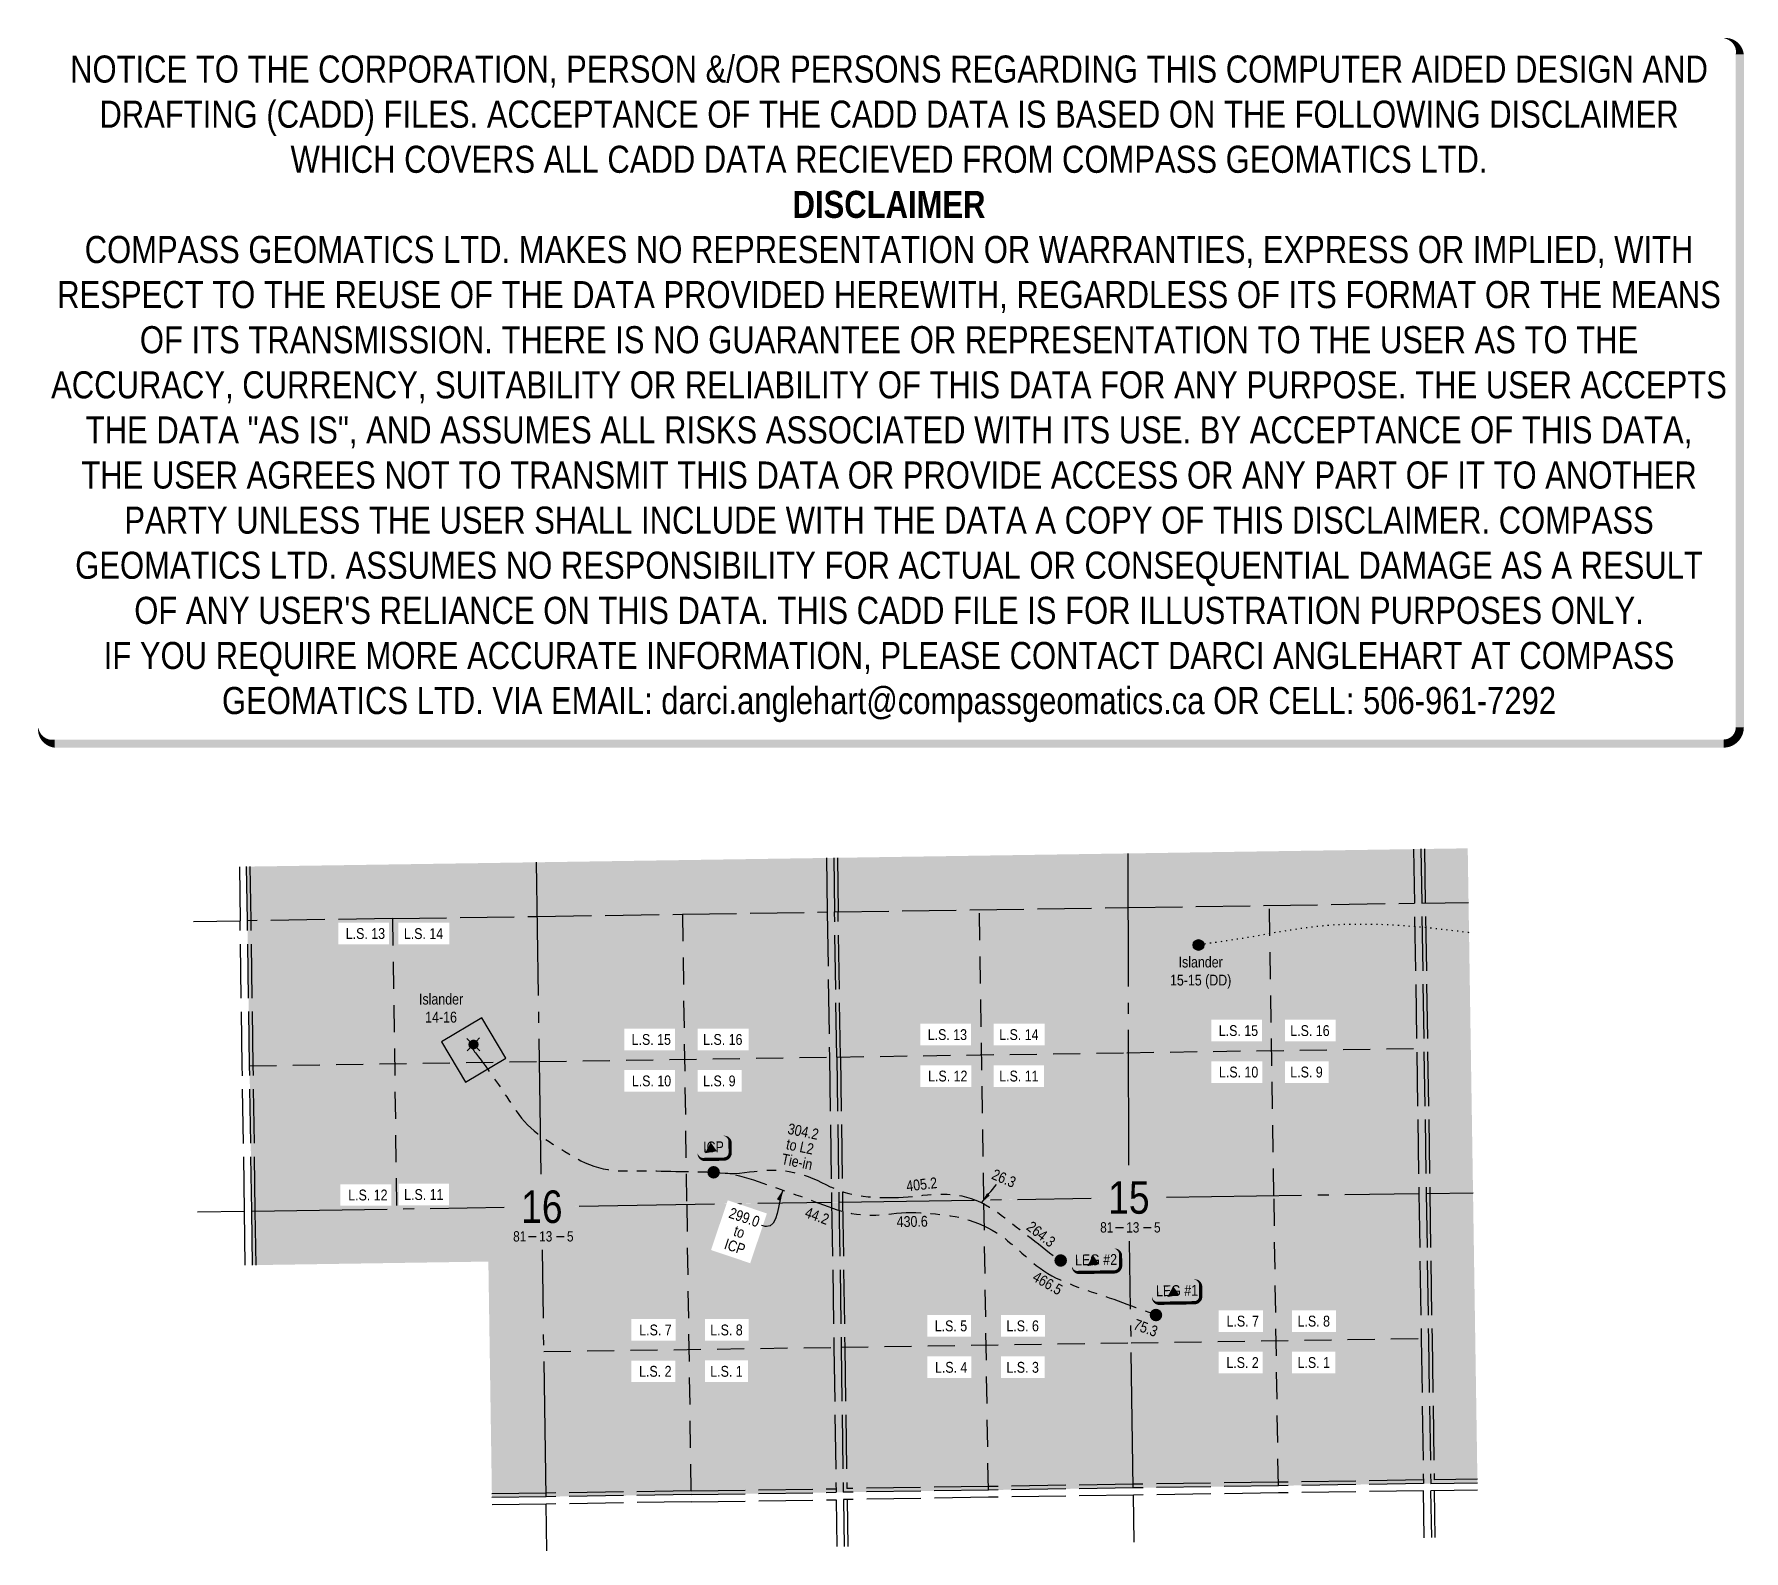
# Model space of a CAD drawing. Extents: x 568521 to 570100, y 6207375 to 6208776.
import ezdxf
from ezdxf.enums import TextEntityAlignment as Align

# ---------------------------------------------------------------- set-up
doc = ezdxf.new("R2010")
doc.units = 0
doc.header["$LTSCALE"] = 5
for name, pattern in [('foc-ACCESSROAD', [3.75, 2.5, -1.25]), ('foc-DOT', [1, 0.2, -0.8]), ('foc-DRILLPATH', [14.75, 6, -1.75, 1.75, -1.75, 1.75, -1.75]), ('foc-LSD', [8, 5, -3]), ('foc-QUARTERLINE', [33, 25, -3, 2, -3]), ('foc-UNSURVEYED', [12.5, 10, -2.5])]:
    doc.linetypes.add(name, pattern=pattern)
for name, color, linetype in [('10', 1, 'Continuous'), ('9', 3, 'Continuous'), ('ABADATA-DRILL', 8, 'foc-DOT'), ('ABADATA-DRILL-T', 8, 'Continuous'), ('C-AR', 13, 'foc-ACCESSROAD'), ('CG-NOTES', 7, 'Continuous'), ('L-BD', 7, 'Continuous'), ('L-MON', 1, 'Continuous'), ('L-QSEC', 8, 'foc-QUARTERLINE'), ('L-SECLBL', 7, 'Continuous'), ('L-SECTION-LSD', 7, 'foc-LSD'), ('L-USEC', 7, 'foc-UNSURVEYED'), ('P-BUFFER-H 30m', 51, 'Continuous'), ('P-PDRILLPATH', 12, 'foc-DRILLPATH'), ('P-PROPOSED', 10, 'Continuous'), ('P-PROPOSED-H', 21, 'Continuous')]:
    doc.layers.add(name, color=color, linetype=linetype)
doc.layers.add('DISCLAIMER', color=7, linetype='Continuous', plot=False)
doc.styles.add('100L', font='ARIALN.TTF', dxfattribs={"height": 11})
doc.styles.add('80', font='ARIALN.TTF', dxfattribs={"height": 10})
doc.styles.add('80CG', font='ARIALN.TTF', dxfattribs={"height": 10})
doc.styles.add('80L', font='ARIALN.TTF', dxfattribs={"height": 10})
doc.styles.add('SIMPLEX', font='ARIALN.TTF')
doc.dimstyles.new('Compass 5 000', dxfattribs={"dimscale": 5, "dimtxt": 9, "dimasz": 2, "dimexe": 0.2, "dimexo": 0.0625, "dimgap": 0.5, "dimtad": 0, "dimtih": 1, "dimtoh": 1, "dimzin": 0, "dimdsep": 46, "dimtxsty": '80CG', "dimcen": 0.1, "dimse1": 1, "dimse2": 1, "dimclrd": 256, "dimclrt": 256, "dimaunit": 1, "dimadec": 4, "dimazin": 0, "dimtfac": 0.06, "dimtofl": 0, "dimtmove": 0, "dimatfit": 1, "dimfxl": 0.2, "dimtolj": 1, "dimtzin": 0, "dimlwd": -1, "dimarcsym": 0})

# ---------------------------------------------------------------- blocks, each defined once
blk = doc.blocks.new('L-SECLBL')
at = {"layer": '9', "color": 7}
for p, q in [((-5.1, -27.8), (-12.3, -27.8)), ((20.7, -27.8), (13.5, -27.8))]:
    blk.add_line(p, q, dxfattribs=at)
at = {"layer": '10', "color": 2, "style": 'SIMPLEX'}
blk.add_attdef('SEC', text='', height=30, dxfattribs=at).set_placement((0, 0), align=Align.MIDDLE)
at = {"layer": '10', "color": 5, "style": '80L'}
blk.add_attdef('TWP', text='', height=9.5, dxfattribs=at).set_placement((-14.4, -27.4), align=Align.MIDDLE_RIGHT)
blk.add_attdef('RGE', text='', height=9.5, dxfattribs=at).set_placement((3.6, -27.4), align=Align.MIDDLE_CENTER)
blk.add_attdef('MER', text='', height=9.5, dxfattribs=at).set_placement((23.2, -27.4), align=Align.MIDDLE_LEFT)
blk = doc.blocks.new('WC')
at = {"layer": 'L-MON'}
h = blk.add_hatch(color=255, dxfattribs=at)
h.dxf.hatch_style = 1
edge = h.paths.add_edge_path()
edge.add_arc((0, 0), 0.9, 0, 360)
at = {"layer": 'L-MON', "color": 240, "flags": 128}
for points in [[(-0.62, 0.5), (-1.23, 1.12)], [(0.52, 0.61), (1.13, 1.21)], [(-1.18, -1.18), (-0.56, -0.57)], [(1.16, -1.18), (0.56, -0.57)]]:
    blk.add_lwpolyline(points, dxfattribs=at)
at = {"layer": 'L-MON', "color": 240}
for radius in [0.8, 0.373]:
    blk.add_circle((0, 0), radius, dxfattribs=at)
blk = doc.blocks.new('plbh')
at = {"layer": 'L-MON'}
h = blk.add_hatch(color=255, dxfattribs=at)
h.dxf.hatch_style = 1
edge = h.paths.add_edge_path()
edge.add_arc((0, 0), 1.16, 0, 360)
h = blk.add_hatch(color=256, dxfattribs=at)
h.dxf.hatch_style = 1
h.paths.add_polyline_path([(-0.96, 0, 1), (0.96, 0, 1)])
h.paths.add_polyline_path([(0.91, 0, -1), (-0.91, 0, -1)], flags=16)
h.paths.add_polyline_path([(0.45, 0, -1), (-0.45, 0, -1)], flags=0)
h = blk.add_hatch(color=256, dxfattribs=at)
h.dxf.hatch_style = 1
h.paths.add_polyline_path([(-0.45, 0, 1), (0.45, 0, 1)])
h.paths.add_polyline_path([(0.4, 0, -1), (-0.4, 0, -1)], flags=16)
at = {"layer": 'L-MON', "color": 240}
for radius in [0.96, 0.91, 0.45, 0.4]:
    blk.add_circle((0, 0), radius, dxfattribs=at)
blk = doc.blocks.new('*U482')
h = blk.add_hatch(color=254)
edge = h.paths.add_edge_path()
edge.add_line((-9, -11.5), (9, -11.5))
edge.add_arc((9, -5.5), 6, 270, 360)
edge.add_line((15, -5.5), (15, 4))
edge.add_arc((9, 4), 6, 0, 90)
edge.add_line((9, 10), (-9, 10))
edge.add_arc((-9, 4), 6, 90, 180)
edge.add_line((-15, 4), (-15, -5.5))
edge.add_arc((-9, -5.5), 6, 180, 270)
at = {"color": 1, "flags": 128}
blk.add_lwpolyline([(-9, -11.5, 3, 3, 0), (9, -11.5, 3, 3, 0.414214), (15, -5.5, 3, 3, 0), (15, 4, 3, 0, 0.414214), (9, 10, 0, 0, 0), (-9, 10, 0, 0, 0.414214), (-15, 4, 0, 0, 0), (-15, -5.5, 0, 3, 0.414214)], format="xyseb", close=True, dxfattribs=at)
blk.add_lwpolyline([(-8.4, -5.8, 0, 10, 0), (0, 0, 5, 5, 0)], format="xyseb", dxfattribs=at)
at = {"color": 1, "style": '80'}
blk.add_attdef('ENTER_TEXT_001', (-36, -5), '', height=10, dxfattribs=at)
blk = doc.blocks.new('*U483')
h = blk.add_hatch(color=254)
edge = h.paths.add_edge_path()
edge.add_line((-16.5, -11.5), (16.5, -11.5))
edge.add_arc((16.5, -5.5), 6, 270, 360)
edge.add_line((22.5, -5.5), (22.5, 4))
edge.add_arc((16.5, 4), 6, 0, 90)
edge.add_line((16.5, 10), (-16.5, 10))
edge.add_arc((-16.5, 4), 6, 90, 180)
edge.add_line((-22.5, 4), (-22.5, -5.5))
edge.add_arc((-16.5, -5.5), 6, 180, 270)
at = {"color": 1, "flags": 128}
blk.add_lwpolyline([(-16.5, -11.5, 3, 3, 0), (16.5, -11.5, 3, 3, 0.414214), (22.5, -5.5, 3, 3, 0), (22.5, 4, 3, 0, 0.414214), (16.5, 10, 0, 0, 0), (-16.5, 10, 0, 0, 0.414214), (-22.5, 4, 0, 0, 0), (-22.5, -5.5, 0, 3, 0.414214)], format="xyseb", close=True, dxfattribs=at)
blk.add_lwpolyline([(-8.4, -5.8, 0, 10, 0), (0, 0, 5, 5, 0)], format="xyseb", dxfattribs=at)
at = {"color": 1, "style": '80'}
blk.add_attdef('ENTER_TEXT_001', (-36, -5), '', height=10, dxfattribs=at)
blk = doc.blocks.new('Disclaimer_Legal')
at = {"layer": 'DISCLAIMER', "color": 254, "flags": 128}
blk.add_lwpolyline([(-3612.9, -1104.6, 37.5, 37.5, 0), (4096.1, -1104.6, 37.5, 37.5, 0.414214), (4171.1, -1029.6, 37.5, 37.5, 0), (4171.1, 2078.7, 37.5, 0, 0.414214), (4096.1, 2153.7, 0, 0, 0), (-3612.9, 2153.7, 0, 0, 0.414214), (-3687.9, 2078.7, 0, 0, 0), (-3687.9, -1029.6, 0, 37.5, 0.414214)], format="xyseb", close=True, dxfattribs=at)
at = {"layer": 'DISCLAIMER', "color": 254, "insert": (241.6, 533.9), "char_height": 125, "width": 7717.568, "attachment_point": 5, "style": '80'}
blk.add_mtext('NOTICE TO THE CORPORATION, PERSON &/OR PERSONS REGARDING THIS COMPUTER AIDED DESIGN AND DRAFTING (CADD) FILES. ACCEPTANCE OF THE CADD DATA IS BASED ON THE FOLLOWING DISCLAIMER WHICH COVERS ALL CADD DATA RECIEVED FROM COMPASS GEOMATICS LTD.\\P{\\fArial Narrow|b1|i0|c0|p34;DISCLAIMER}\\PCOMPASS GEOMATICS LTD. MAKES NO REPRESENTATION OR WARRANTIES, EXPRESS OR IMPLIED, WITH RESPECT TO THE REUSE OF THE DATA PROVIDED HEREWITH, REGARDLESS OF ITS FORMAT OR THE MEANS OF ITS TRANSMISSION. THERE IS NO GUARANTEE OR REPRESENTATION TO THE USER AS TO THE ACCURACY, CURRENCY, SUITABILITY OR RELIABILITY OF THIS DATA FOR ANY PURPOSE. THE USER ACCEPTS THE DATA "AS IS", AND ASSUMES ALL RISKS ASSOCIATED WITH ITS USE. BY ACCEPTANCE OF THIS DATA, THE USER AGREES NOT TO TRANSMIT THIS DATA OR PROVIDE ACCESS OR ANY PART OF IT TO ANOTHER PARTY UNLESS THE USER SHALL INCLUDE WITH THE DATA A COPY OF THIS DISCLAIMER. COMPASS GEOMATICS LTD. ASSUMES NO RESPONSIBILITY FOR ACTUAL OR CONSEQUENTIAL DAMAGE AS A RESULT OF ANY USER\'S RELIANCE ON THIS DATA. THIS CADD FILE IS FOR ILLUSTRATION PURPOSES ONLY.\\PIF YOU REQUIRE MORE ACCURATE INFORMATION, PLEASE CONTACT DARCI ANGLEHART AT COMPASS GEOMATICS LTD. VIA EMAIL: darci.anglehart@compassgeomatics.ca OR CELL: 506-961-7292', dxfattribs=at)

msp = doc.modelspace()

# ---------------------------------------------------------------- hatches: boundary and pattern name
at = {"layer": 'ABADATA-DRILL-T'}
h = msp.add_hatch(color=256, dxfattribs=at)
h.dxf.hatch_style = 1
edge = h.paths.add_edge_path()
edge.add_arc((569596.7, 6207934.7), 4.99, 0, 360)
at = {"layer": 'P-BUFFER-H 30m'}
h = msp.add_hatch(color=256, dxfattribs=at)
h.dxf.hatch_style = 1
h.paths.add_polyline_path([(569850.3, 6207705.8), (569854.4, 6207437.6), (569804.5, 6207437.1), (569536.5, 6207433.1), (569261.9, 6207429), (568944, 6207424.2), (568940.7, 6207642.2), (568722.8, 6207638.9), (568722.1, 6207688.8), (568990, 6207692.9), (569532.5, 6207701.2)])
at = {"layer": 'P-PROPOSED-H'}
h = msp.add_hatch(color=256, dxfattribs=at)
h.dxf.hatch_style = 1
h.paths.add_polyline_path([(568717.4, 6208007.1), (569259.7, 6208015.2), (569845.4, 6208024), (569850.3, 6207706), (569850.3, 6207705.8), (569532.5, 6207701.2), (569264.6, 6207697.2), (568990, 6207692.9), (568722.1, 6207688.8), (568718.1, 6207957.1)])
h = msp.add_hatch(color=256, dxfattribs=at)
h.dxf.hatch_style = 1
h.paths.add_polyline_path([(568919.5, 6207808.1), (568956.7, 6207830.2), (568934.6, 6207867.4), (568897.4, 6207845.3)])

# ---------------------------------------------------------------- linework, layer by layer
at = {"layer": 'ABADATA-DRILL', "flags": 128}
msp.add_lwpolyline([(569846.6, 6207946), (569846, 6207946.1), (569839.9, 6207946.9), (569833.7, 6207947.7), (569827.5, 6207948.4), (569821.3, 6207949.1), (569815.1, 6207949.8), (569809, 6207950.4), (569802.8, 6207951), (569796.7, 6207951.6), (569790.5, 6207952), (569784.3, 6207952.5), (569778.1, 6207952.9), (569771.8, 6207953.2), (569765.6, 6207953.5), (569759.4, 6207953.6), (569753.1, 6207953.7), (569746.8, 6207953.7), (569740.6, 6207953.7), (569734.4, 6207953.6), (569728.3, 6207953.5), (569722.1, 6207953.2), (569715.9, 6207952.7), (569709.8, 6207952.1), (569703.6, 6207951.4), (569700.5, 6207951), (569697.4, 6207950.6), (569691.2, 6207949.8), (569685.1, 6207948.9), (569679, 6207948), (569672.9, 6207947), (569666.7, 6207946), (569660.4, 6207944.9), (569654.1, 6207943.7), (569647.8, 6207942.5), (569641.5, 6207941.4), (569635.2, 6207940.4), (569628.9, 6207939.5), (569622.5, 6207938.5), (569616.2, 6207937.5), (569609.9, 6207936.6), (569603.5, 6207935.7), (569596.7, 6207934.7)], dxfattribs=at)
at = {"layer": 'ABADATA-DRILL-T'}
msp.add_circle((569596.7, 6207934.7), 4.99, dxfattribs=at)
at = {"layer": 'L-QSEC'}
for p, q in [((569024.5, 6207693.5), (569257.8, 6207697.1)), ((569264.6, 6207697.2), (569497.7, 6207700.7)), ((569567, 6207701.7), (569800.3, 6207705.2)), ((569807, 6207705.2), (569850.3, 6207705.8)), ((568672.1, 6207688.3), (568715.4, 6207688.9))]:
    msp.add_line(p, q, dxfattribs=at)
for points in [[(568989.5, 6207722.9), (568985.2, 6208011.1)], [(569532.2, 6207731.2), (569531.7, 6208019.3)], [(568994, 6207424.9), (568990.6, 6207653)], [(569536.5, 6207433.1), (569533, 6207661.2)], [(569537.3, 6207383.1), (569536.6, 6207426.4)], [(568994.7, 6207375), (568994.1, 6207418.2)]]:
    msp.add_lwpolyline(points, dxfattribs=at)
at = {"layer": 'L-SECTION-LSD'}
for p, q in [((569119.9, 6207963.1), (569123.9, 6207695)), ((569398.5, 6207699.2), (569394.4, 6207967.3)), ((569666.4, 6207703.2), (569662.2, 6207971.3)), ((568852.1, 6207959.1), (568856, 6207690.9)), ((569262.5, 6207831.2), (569530.4, 6207835.2)), ((569530.4, 6207835.2), (569798.2, 6207839.2)), ((568720.1, 6207823.1), (568988, 6207827.1)), ((568988, 6207827.1), (569255.8, 6207831.1)), ((569123.9, 6207695), (569127.9, 6207426.9)), ((569402.6, 6207431.1), (569398.5, 6207699.2)), ((569670.5, 6207435.1), (569666.4, 6207703.2)), ((569266.6, 6207563.1), (569534.5, 6207567.1)), ((569534.5, 6207567.1), (569802.4, 6207571.1)), ((568992, 6207559), (569259.9, 6207563))]:
    msp.add_line(p, q, dxfattribs=at)
at = {"layer": 'L-USEC'}
for p, q in [((569253, 6208015.1), (569253.8, 6207965.2)), ((569259.7, 6208015.2), (569260.5, 6207965.2)), ((569263.1, 6208015.3), (569263.9, 6207965.3)), ((569795.4, 6208023.3), (569800.3, 6207705.2)), ((569802.1, 6208023.4), (569807, 6207705.2)), ((569805.4, 6208023.4), (569810.4, 6207705.2)), ((568710.7, 6208007), (568711.4, 6207957)), ((568718.1, 6207957.1), (568717.4, 6208007.1)), ((568721.5, 6207957.2), (568720.8, 6208007.1)), ((568986, 6207961.1), (569119.9, 6207963.1)), ((569119.9, 6207963.1), (569253.8, 6207965.2)), ((569253.8, 6207965.2), (569255.8, 6207831.1)), ((569260.5, 6207965.3), (569531.8, 6207969.3)), ((569262.5, 6207831.2), (569260.5, 6207965.3)), ((569265.9, 6207831.3), (569263.8, 6207965.3)), ((569531.8, 6207969.3), (569796.2, 6207973.3)), ((569802.9, 6207973.4), (569846.1, 6207974)), ((568668.2, 6207956.4), (568711.4, 6207957)), ((568713.4, 6207823), (568711.4, 6207957)), ((568720.1, 6207823.1), (568718.1, 6207957.1)), ((568723.5, 6207823.1), (568721.5, 6207957.2)), ((568715.4, 6207688.9), (568713.4, 6207823)), ((568722.1, 6207689), (568720.1, 6207823.1)), ((568725.4, 6207689.1), (568723.5, 6207823.1)), ((569255.8, 6207831.1), (569257.8, 6207697.1)), ((569262.5, 6207831.2), (569264.6, 6207697.2)), ((569265.9, 6207831.3), (569267.9, 6207697.2)), ((569257.8, 6207697.1), (569259.9, 6207563)), ((569264.6, 6207697.2), (569266.6, 6207563.1)), ((569267.9, 6207697.2), (569269.9, 6207563.2)), ((569800.3, 6207705.2), (569802.4, 6207571.1)), ((569807, 6207705.3), (569809.1, 6207571.2)), ((569810.4, 6207705.3), (569812.4, 6207571.3)), ((568716.1, 6207638.8), (568715.4, 6207688.9)), ((568722.8, 6207638.9), (568722.1, 6207689)), ((568726.2, 6207638.9), (568725.4, 6207689.1)), ((569802.4, 6207571.1), (569804.5, 6207437.1)), ((569809.1, 6207571.2), (569811.2, 6207437)), ((569812.4, 6207571.3), (569814.5, 6207440.6)), ((569259.9, 6207563), (569261.9, 6207429)), ((569266.6, 6207563.1), (569268.6, 6207429.1)), ((569269.9, 6207563.2), (569271.9, 6207432.5)), ((569804.4, 6207440.4), (569670.4, 6207438.4)), ((569854.4, 6207441.1), (569814.5, 6207440.6)), ((568993.9, 6207428.3), (568943.9, 6207427.5)), ((568994, 6207424.9), (568944, 6207424.2)), ((569127.9, 6207430.3), (568993.9, 6207428.3)), ((569127.9, 6207426.9), (568994, 6207424.9)), ((569127.9, 6207430.3), (569261.8, 6207432.3)), ((569127.9, 6207426.9), (569261.9, 6207429)), ((569402.6, 6207431.1), (569268.6, 6207429.1)), ((569402.5, 6207434.4), (569271.9, 6207432.5)), ((569536.5, 6207436.4), (569402.5, 6207434.4)), ((569536.5, 6207433.1), (569402.6, 6207431.1)), ((569536.6, 6207426.4), (569402.7, 6207424.4)), ((569670.4, 6207438.4), (569536.5, 6207436.4)), ((569670.5, 6207435.1), (569536.5, 6207433.1)), ((569670.6, 6207428.4), (569536.6, 6207426.4)), ((569804.5, 6207437.1), (569670.5, 6207435.1)), ((569804.6, 6207430.4), (569670.6, 6207428.4)), ((569805.2, 6207387.1), (569804.6, 6207430.4)), ((569854.4, 6207437.6), (569811.2, 6207437)), ((569854.5, 6207430.9), (569811.4, 6207430.3)), ((569812.1, 6207387.2), (569811.4, 6207430.3)), ((569815.3, 6207387.3), (569814.6, 6207430.3)), ((568994.1, 6207418.2), (568944.1, 6207417.5)), ((569128, 6207420.2), (568994.1, 6207418.2)), ((569128, 6207420.2), (569262, 6207422.2)), ((569262, 6207422.2), (569262.6, 6207379)), ((569402.7, 6207424.4), (569268.7, 6207422.3)), ((569268.7, 6207422.3), (569269.4, 6207379.1)), ((569272.1, 6207422.4), (569272.7, 6207379.1))]:
    msp.add_line(p, q, dxfattribs=at)
at = {"layer": 'P-PDRILLPATH', "flags": 128}
for points in [[(568924.5, 6207842.1), (568924.5, 6207842.1), (568924.5, 6207842.1), (568924.5, 6207842.1), (568924.4, 6207842.1), (568924.4, 6207842.1), (568924.3, 6207842), (568924.3, 6207842), (568924.3, 6207842), (568924.2, 6207841.9), (568924.2, 6207841.9), (568924.2, 6207841.7), (568924.2, 6207841.7), (568924.2, 6207841.4), (568924.3, 6207841.1), (568924.3, 6207841.1), (568924.6, 6207840.7), (568925, 6207840.2), (568925.4, 6207839.6), (568926, 6207838.8), (568926.6, 6207838), (568927.2, 6207837.1), (568928, 6207836.1), (568928.8, 6207835.1), (568929.7, 6207833.9), (568930.6, 6207832.7), (568931.7, 6207831.3), (568932.7, 6207829.9), (568933.9, 6207828.4), (568935.1, 6207826.8), (568935.4, 6207826.3), (568936.3, 6207825.1), (568937.6, 6207823.2), (568938.9, 6207821.4), (568940.4, 6207819.4), (568941.8, 6207817.4), (568943.3, 6207815.3), (568944.8, 6207813.1), (568946.4, 6207810.8), (568948.1, 6207808.3), (568950, 6207805.8), (568951.9, 6207803.1), (568953.8, 6207800.3), (568955.7, 6207797.3), (568957.7, 6207794.3), (568959.7, 6207791.2), (568961.8, 6207788), (568964, 6207784.7), (568966.4, 6207781.4), (568968.8, 6207778.1), (568971.4, 6207774.8), (568974, 6207771.6), (568976.9, 6207768.6), (568979.9, 6207765.7), (568983.1, 6207762.9), (568986.4, 6207760.3), (568989, 6207758.3), (568989.7, 6207757.7), (568993.2, 6207755.3), (568996.8, 6207753), (569000.3, 6207750.7), (569003.9, 6207748.4), (569007.6, 6207746.2), (569011.2, 6207744), (569014.9, 6207741.8), (569018.6, 6207739.5), (569022.3, 6207737.4), (569026.2, 6207735.3), (569030.1, 6207733.5), (569034.1, 6207731.8), (569038.2, 6207730.3), (569042.5, 6207729.1), (569046.8, 6207728), (569051.1, 6207727.2), (569055.5, 6207726.6), (569060, 6207726.2), (569062.9, 6207726.1), (569064.5, 6207726.1), (569069, 6207726), (569073.5, 6207726), (569078, 6207726.1), (569082.4, 6207726.1), (569083.7, 6207726.1), (569086.9, 6207726), (569091.4, 6207726), (569095.9, 6207725.9), (569100.4, 6207725.8), (569104.9, 6207725.7), (569109.4, 6207725.6), (569113.9, 6207725.5), (569118.4, 6207725.5), (569122.9, 6207725.5), (569123.5, 6207725.4), (569127.5, 6207725.4), (569132, 6207725.3), (569136.5, 6207725.2), (569141.1, 6207725), (569143.2, 6207725), (569148.8, 6207724.7), (569150.3, 6207724.6), (569154.8, 6207724.3), (569159.3, 6207724), (569163.8, 6207723.3), (569168.2, 6207722.4), (569172.6, 6207721.4), (569177, 6207720.2), (569181.3, 6207719), (569185.6, 6207717.7), (569189.9, 6207716.2), (569194.1, 6207714.7), (569198.4, 6207713.2), (569202.6, 6207711.6), (569206.9, 6207710.2), (569211.1, 6207708.7), (569216.3, 6207707), (569220.6, 6207705.5), (569224.8, 6207704), (569229.1, 6207702.5), (569233.4, 6207700.9), (569237.6, 6207699.3), (569241.8, 6207697.7), (569244.1, 6207696.9), (569246, 6207696.1), (569250.2, 6207694.6), (569254.5, 6207693), (569257.9, 6207691.8), (569258.7, 6207691.5), (569263, 6207690), (569267.3, 6207688.6), (569271.7, 6207687.5), (569276.2, 6207686.7), (569280.7, 6207686), (569285.1, 6207685.5), (569289.6, 6207685.1), (569294.2, 6207685), (569298.7, 6207685.1), (569303.2, 6207685.4), (569307.7, 6207685.8), (569313.1, 6207686.4), (569317.7, 6207686.8), (569322.2, 6207687.2), (569326.7, 6207687.4), (569331.2, 6207687.4), (569335.7, 6207687.4), (569340.3, 6207687.2), (569344.8, 6207687), (569349.3, 6207686.6), (569353.8, 6207686.2), (569358.3, 6207685.7), (569362.8, 6207685.2), (569367.3, 6207684.6), (569371.8, 6207683.8), (569376.2, 6207682.9), (569380.6, 6207681.8), (569384.9, 6207680.5), (569389.2, 6207679), (569393.5, 6207677.4), (569398.3, 6207675.3), (569398.9, 6207675), (569402.2, 6207673.4), (569406, 6207671.2), (569409.7, 6207669), (569413.4, 6207666.6), (569417, 6207664.1), (569420.4, 6207661.5), (569423.8, 6207658.7), (569427, 6207655.8), (569430.3, 6207652.9), (569433.6, 6207650.1), (569436.9, 6207647.2), (569440.1, 6207644.3), (569443.4, 6207641.4), (569446.8, 6207638.7), (569450.3, 6207636.1), (569453.9, 6207633.6), (569457.5, 6207631.2), (569461.3, 6207629), (569465.2, 6207627), (569469.1, 6207625.2), (569473.2, 6207623.5), (569477.2, 6207621.8), (569481.2, 6207620.2), (569485.3, 6207618.7), (569489.4, 6207617.2), (569493.5, 6207615.7), (569497.7, 6207614.3), (569501.8, 6207612.9), (569505.9, 6207611.5), (569510.1, 6207610.1), (569514.2, 6207608.7), (569518.4, 6207607.4), (569522.5, 6207606), (569526.6, 6207604.5), (569530.6, 6207603), (569533.9, 6207601.7), (569534.7, 6207601.4), (569538.8, 6207599.9), (569542.9, 6207598.4), (569547, 6207596.9), (569550.9, 6207595.4), (569557.4, 6207592.8)], [(569159.3, 6207724), (569159.5, 6207723.9), (569161.9, 6207723.8), (569163.8, 6207723.7), (569168.3, 6207723.7), (569172.8, 6207724), (569177.4, 6207724.5), (569181.8, 6207725), (569186.3, 6207725.5), (569190.8, 6207726), (569195.3, 6207726.5), (569199.7, 6207726.7), (569204.3, 6207726.8), (569208.8, 6207726.6), (569213.2, 6207726.2), (569218.6, 6207725.4), (569223, 6207724.5), (569227.4, 6207723.4), (569231.7, 6207722.1), (569236, 6207720.7), (569240.3, 6207719.1), (569244.4, 6207717.3), (569248.5, 6207715.4), (569252.5, 6207713.4), (569256.5, 6207711.3), (569257.6, 6207710.9), (569260.7, 6207709.5), (569264.9, 6207707.9), (569269.2, 6207706.4), (569273.6, 6207705.2), (569278, 6207704.1), (569282.4, 6207703.3), (569286.9, 6207702.6), (569291.4, 6207702.1), (569295.9, 6207701.7), (569300.4, 6207701.5), (569304.9, 6207701.4), (569309.4, 6207701.3), (569314.9, 6207701.4), (569319.5, 6207701.5), (569324, 6207701.6), (569328.5, 6207701.9), (569333, 6207702.4), (569337.5, 6207702.9), (569342, 6207703.4), (569346.5, 6207703.9), (569351, 6207704.2), (569355.5, 6207704.3), (569360, 6207704.5), (569364.6, 6207704.4), (569369.1, 6207704.2), (569373.6, 6207703.7), (569378.1, 6207702.8), (569382.5, 6207701.7), (569386.8, 6207700.4), (569390.6, 6207699), (569391, 6207698.9), (569395.2, 6207697.1), (569398.5, 6207695.4), (569399.9, 6207694.7), (569403.7, 6207692.6), (569407.4, 6207690.3), (569411, 6207687.8), (569414.5, 6207685.2), (569417.9, 6207682.5), (569421.3, 6207679.8), (569424.8, 6207677.1), (569428.2, 6207674.4), (569431.6, 6207671.8), (569435, 6207669.1), (569438.5, 6207666.4), (569442, 6207663.8), (569445.4, 6207661.1), (569448.9, 6207658.5), (569452.4, 6207655.8), (569455.8, 6207653.1), (569459.2, 6207650.4), (569462.7, 6207647.8), (569469.4, 6207643.2)]]:
    msp.add_lwpolyline(points, dxfattribs=at)
at = {"layer": 'P-PROPOSED', "flags": 128}
msp.add_lwpolyline([(568919.5, 6207808.1), (568956.7, 6207830.2), (568934.6, 6207867.4), (568897.4, 6207845.3), (568919.5, 6207808.1)], close=True, dxfattribs=at)

# ---------------------------------------------------------------- block references
at = {"layer": 'C-AR', "color": 94, "xscale": 0.2, "yscale": 0.2, "zscale": 0.2}
msp.add_blockref('Disclaimer_Legal', (569262.5, 6208341.7), dxfattribs=at)
at = {"layer": 'CG-NOTES', "color": 3}
ref = msp.add_blockref('*U482', (569149, 6207748.2), dxfattribs=dict(at, rotation=0.8792865351449053))
ref.add_attrib('ENTER_TEXT_001', 'ICP', (569139.2, 6207743), dxfattribs={"layer": '0', "color": 1, "height": 10, "rotation": 0.8793, "style": '80'})
ref = msp.add_blockref('*U483', (569502.2, 6207643.9), dxfattribs=dict(at, rotation=0.8792865351449053))
ref.add_attrib('ENTER_TEXT_001', 'LEG #2', (569482.7, 6207638.6), dxfattribs={"layer": '0', "color": 1, "height": 10, "rotation": 0.8793, "style": '80'})
ref = msp.add_blockref('*U483', (569576.2, 6207615.4), dxfattribs=dict(at, rotation=0.8792865351449053))
ref.add_attrib('ENTER_TEXT_001', 'LEG #1', (569557.5, 6207610.1), dxfattribs={"layer": '0', "color": 1, "height": 10, "rotation": 0.8793, "style": '80'})
at = {"layer": 'L-MON'}
for name, p, xscale, yscale, zscale in [('WC', (568927, 6207842.8), 4.997731049999973, 4.997731049999973, 4.997731049999973), ('plbh', (569148.8, 6207724.7), 4.999999999999961, 4.999999999999961, 4.999999999999961), ('plbh', (569469.4, 6207643.2), 4.999999999999961, 4.999999999999961, 4.999999999999961), ('plbh', (569557.4, 6207592.8), 4.999999999999961, 4.999999999999961, 4.999999999999961)]:
    msp.add_blockref(name, p, dxfattribs=dict(at, xscale=xscale, yscale=yscale, zscale=zscale))
at = {"layer": 'L-SECLBL'}
for p, values in [((569532.4, 6207701.2), {'SEC': '15', 'TWP': '81', 'RGE': '13', 'MER': '5'}), ((568990.1, 6207692.9), {'SEC': '16', 'TWP': '81', 'RGE': '13', 'MER': '5'})]:
    msp.add_blockref('L-SECLBL', p, dxfattribs=at).add_auto_attribs(values)

# ---------------------------------------------------------------- texts
at = {"layer": 'ABADATA-DRILL-T', "char_height": 10, "attachment_point": 5, "style": '80CG'}
for s, insert in [('\\A1;Islander\\P15-15 (DD)', (569598.7, 6207909.1)), ('\\A1;Islander\\P14-16', (568897, 6207876.3))]:
    msp.add_mtext(s, dxfattribs=dict(at, insert=insert))
at = {"layer": 'L-BD', "color": 6, "char_height": 9.995, "attachment_point": 1, "line_spacing_factor": 0.855, "style": '80L'}
for s, insert, width, rotation in [('\\pi0.27839;304.2\\P\\pi1.75452;to L2\\P\\pi0.30566;Tie-in', (569218.3, 6207770.2), 28.15, 348.3946), ('\\pi-0.5773;26.3', (569409.2, 6207727.9), 20.268, 336.8624), ('\\pi-3.82616;405.2', (569330, 6207717.3), 20.268, 6.5736), ('\\pi-0.64207;44.2', (569236.2, 6207692.7), 20.268, 340.0374), ('\\pi-3.85684;430.6', (569321.7, 6207684.1), 20.268, 0.8083), ('\\pi-3.76139;264.3', (569446, 6207678), 20.268, 322.225), ('\\pi-3.89093;466.5', (569450.8, 6207631.8), 20.268, 330.0447), ('\\pi-0.47502;75.3', (569539.6, 6207589.3), 20.268, 339.9863)]:
    msp.add_mtext(s, dxfattribs=dict(at, insert=insert, width=width, rotation=rotation))

# ---------------------------------------------------------------- leaders
at = {"layer": 'L-BD', "color": 6, "path_type": 1}
msp.add_leader([(569396.3, 6207696.6), (569410, 6207713.3)], dimstyle='Compass 5 000', override={"dimgap": 0.5, "dimtad": 0}, dxfattribs=at)

# ---------------------------------------------------------------- next in the draw order: texts
at = {"layer": 'L-BD', "color": 6, "insert": (569165, 6207692.5), "char_height": 9.995, "width": 28.191, "attachment_point": 1, "rotation": 341.3705, "line_spacing_factor": 0.855, "style": '80L', "bg_fill": 2}
msp.add_mtext('\\pi0.2102;299.0\\P\\pi9.65339;to \\P\\pi5.35112;ICP', dxfattribs=at)
at = {"layer": 'L-SECTION-LSD', "attachment_point": 1, "style": '100L', "bg_fill": 2}
for s, width, insert, char_height in [('\\pi1.88793;L.S. 13', 36.818, (568807.1, 6207950.3), 9.995), ('L.S. 14', 36.981, (568862.6, 6207950.2), 10), ('\\pi1.84497;L.S. 15', 36.843, (569071.2, 6207852.4), 9.995), ('L.S. 16', 36.925, (569139.1, 6207852.4), 10), ('\\pi1.88793;L.S. 13', 36.818, (569344.7, 6207856.9), 9.995), ('L.S. 14', 36.981, (569412.6, 6207856.9), 10), ('\\pi1.84497;L.S. 15', 36.843, (569613.6, 6207860.6), 9.995), ('L.S. 16', 36.925, (569681.5, 6207860.6), 10), ('\\pi2.22667;L.S. 12', 37.095, (569344.7, 6207818.6), 9.995), ('L.S. 11', 36.433, (569412.6, 6207818.6), 10), ('\\pi2.02816;L.S. 10', 36.937, (569613.6, 6207822.3), 9.995), ('L.S. 9', 30.513, (569681.5, 6207822.3), 10), ('\\pi2.02816;L.S. 10', 36.937, (569071.2, 6207814.1), 9.995), ('L.S. 9', 30.513, (569139.1, 6207814.1), 10), ('L.S. 11', 36.433, (568862.9, 6207709.1), 10), ('\\pi2.30507;L.S. 7', 30.866, (569077.8, 6207584), 9.995), ('L.S. 8', 30.387, (569145.7, 6207584), 10), ('\\pi1.75778;L.S. 5', 30.387, (569351.3, 6207587.8), 9.995), ('L.S. 6', 30.469, (569419.3, 6207587.8), 10), ('\\pi2.30507;L.S. 7', 30.866, (569620.3, 6207592.2), 9.995), ('L.S. 8', 30.387, (569688.2, 6207592.2), 10), ('\\pi1.98511;L.S. 4', 30.526, (569351.3, 6207549.5), 9.995), ('L.S. 3', 30.362, (569419.3, 6207549.5), 10), ('\\pi2.13949;L.S. 2', 30.64, (569620.3, 6207553.9), 9.995), ('L.S. 1', 29.978, (569688.2, 6207553.9), 10), ('\\pi2.13949;L.S. 2', 30.64, (569077.8, 6207545.8), 9.995), ('L.S. 1', 29.978, (569145.7, 6207545.8), 10)]:
    msp.add_mtext_dynamic_manual_height_columns(s, width=width, gutter_width=55, heights=[0], dxfattribs=dict(at, insert=insert, char_height=char_height))

# ---------------------------------------------------------------- next in the draw order: linework, layer by layer
at = {"layer": 'L-USEC'}
for q in [(568718.1, 6207957.1), (568986, 6207961.1)]:
    msp.add_line((568852.1, 6207959.1), q, dxfattribs=at)

# ---------------------------------------------------------------- next in the draw order: texts
at = {"layer": 'L-SECTION-LSD', "insert": (568809, 6207708.7), "char_height": 9.995, "attachment_point": 1, "style": '100L', "bg_fill": 2}
msp.add_mtext_dynamic_manual_height_columns('\\pi2.22667;L.S. 12', width=37.095, gutter_width=55, heights=[0], dxfattribs=at)

# ---------------------------------------------------------------- next in the draw order: leaders
at = {"layer": 'L-BD', "color": 6, "path_type": 1}
msp.add_leader([(569212.8, 6207708.2), (569197.5, 6207674.5), (569193.1, 6207675.6)], dimstyle='Compass 5 000', override={"dimgap": 0.5, "dimtad": 0}, dxfattribs=at)

# ---------------------------------------------------------------- next in the draw order: linework, layer by layer
at = {"layer": 'L-QSEC'}
msp.add_line((568722.1, 6207688.8), (568955.3, 6207692.4), dxfattribs=at)

doc.saveas('drawing.dxf')
